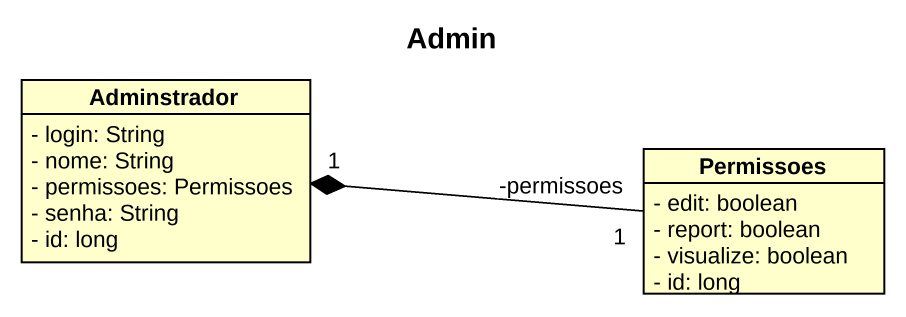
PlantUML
@startuml
title Admin
hide circle
hide empty members
skinparam classAttributeIconSize 0
class Adminstrador {
  - login: String
  - nome: String
  - permissoes: Permissoes
  - senha: String
  - id: long
}
class Permissoes {
  - edit: boolean
  - report: boolean
  - visualize: boolean
  - id: long
}
Permissoes "-permissoes\n1" -left-* "1" Adminstrador
@enduml
